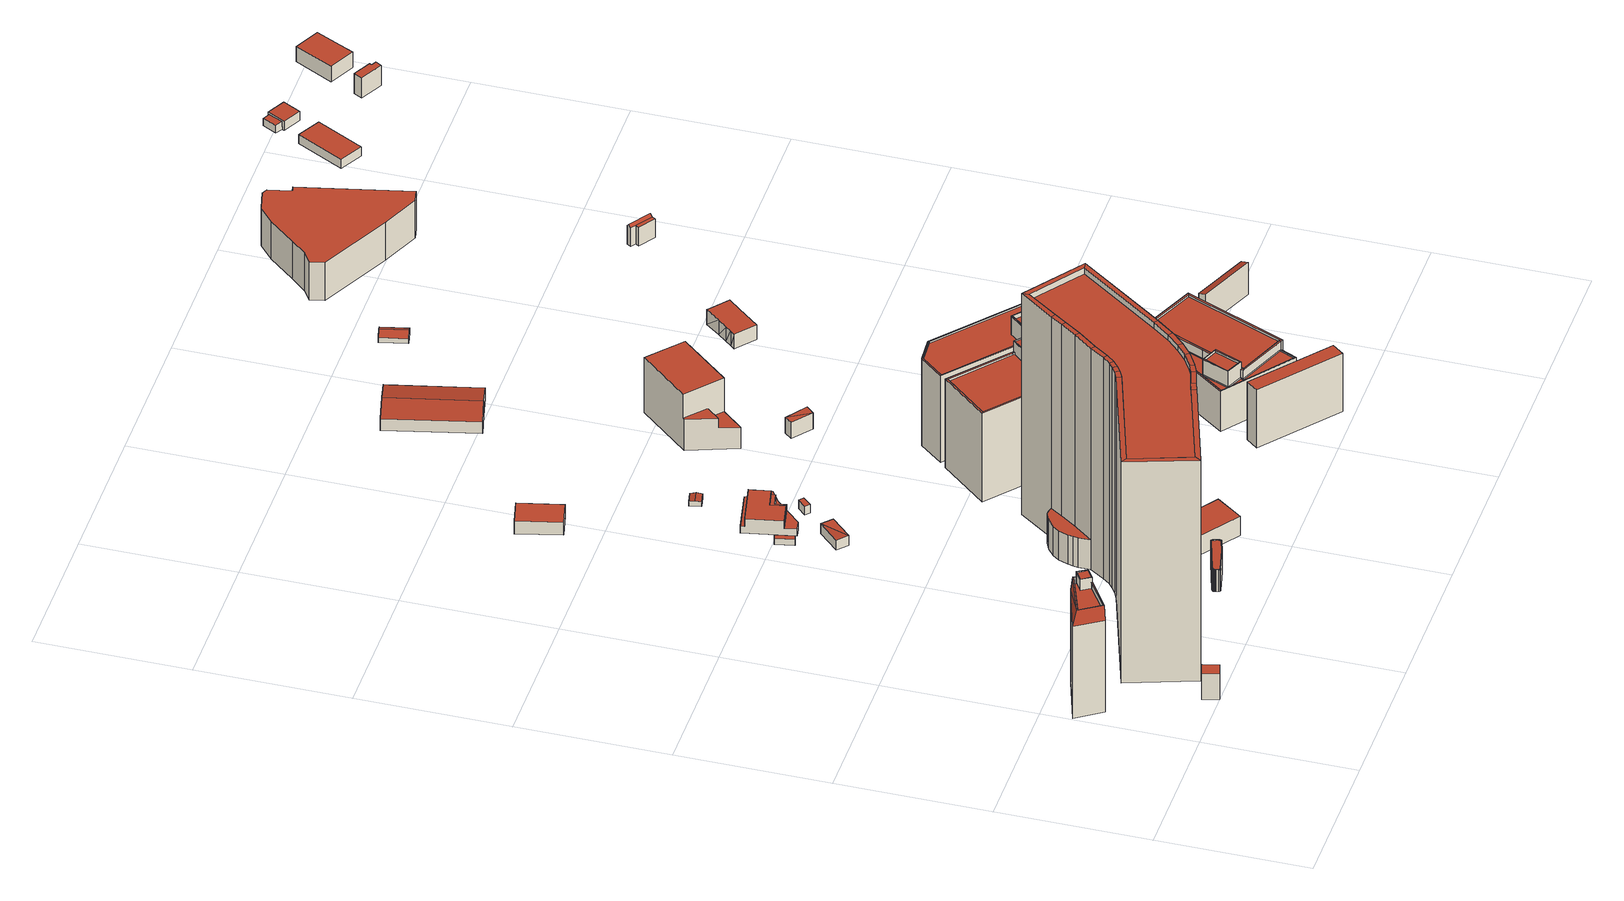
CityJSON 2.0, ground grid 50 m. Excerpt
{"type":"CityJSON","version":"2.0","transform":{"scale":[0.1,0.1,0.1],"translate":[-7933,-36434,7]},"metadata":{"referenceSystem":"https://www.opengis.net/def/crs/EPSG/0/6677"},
"CityObjects":{
"building1":{"type":"Building","attributes":{"class":3002,"usage":401,"measuredHeight":36.9,"storeysAboveGround":9,"storeysBelowGround":1,"prefecture":13,"city":13101,"footprintArea":134.93,"fireproofType":1001,"coverageRatio":80,"floorAreaRatio":700,"surveyYear":2021,"urbanPlanType":21,"areaClassificationType":22,"landUseType":212,"districts":"10","detailedUsage":"1210","floodRisk_description":10,"floodRisk_rank":1,"floodRisk_depth":0.03,"floodRisk_adminType":2,"floodRisk_scale":2,"meshCode":"53394509"},"geometry":[{"type":"Solid","lod":"2","boundaries":[[[[0,1,2,3]],[[4,5,6,7]],[[8,9,10,11]],[[12,13,14]],[[15,16,9,8]],[[13,12,17,18]],[[19,7,12,20]],[[21,22,23,24]],[[25,26,16,15]],[[5,4,27]],[[11,10,26,25]],[[7,6,17,12]],[[13,18,28,29]],[[14,20,12]],[[30,31,32,33,34,35,36,37]],[[38,29,28]],[[18,35,34,28]],[[2,14,13,29,11,25,3]],[[2,1,20,14]],[[32,8,11,29,38,33]],[[27,31,30,5]],[[26,24,23,16]],[[28,34,33,38]],[[6,37,36,17]],[[4,7,19,0,3,25,15]],[[27,4,15,8,32,31]],[[10,21,24,26]],[[17,36,35,18]],[[9,22,21,10]],[[16,23,22,9]],[[5,30,37,6]],[[1,0,19,20]]]],"semantics":{"surfaces":[{"type":"GroundSurface"},{"type":"RoofSurface"},{"type":"WallSurface"}],"values":[[0,1,1,1,1,1,1,1,1,1,1,1,1,1,1,1,2,2,2,2,2,2,2,2,2,2,2,2,2,2,2,2]]}}]},
"building2":{"type":"Building","attributes":{"class":3001,"usage":401,"measuredHeight":10.3,"storeysAboveGround":9999,"storeysBelowGround":0,"prefecture":13,"city":13101,"footprintArea":25.77,"fireproofType":1011,"coverageRatio":80,"floorAreaRatio":700,"surveyYear":2021,"urbanPlanType":21,"areaClassificationType":22,"landUseType":212,"districts":"10","detailedUsage":"1210","meshCode":"53394509"},"geometry":[{"type":"Solid","lod":"2","boundaries":[[[[39,40,41,42]],[[43,44,45,46]],[[40,39,44,43]],[[39,42,45,44]],[[41,40,43,46]],[[42,41,46,45]]]],"semantics":{"surfaces":[{"type":"GroundSurface"},{"type":"RoofSurface"},{"type":"WallSurface"}],"values":[[0,1,2,2,2,2]]}}]},
"building3":{"type":"Building","attributes":{"class":9999,"usage":461,"measuredHeight":8.4,"storeysAboveGround":9999,"storeysBelowGround":9999,"prefecture":13,"city":13101,"footprintArea":-9999,"fireproofType":1011,"coverageRatio":80,"floorAreaRatio":700,"surveyYear":1,"urbanPlanType":21,"areaClassificationType":22,"landUseType":212,"districts":"10","detailedUsage":"0","meshCode":"53394509"},"geometry":[{"type":"Solid","lod":"2","boundaries":[[[[47,48,49,50,51,52,53,54,55,56,57,58,59,60,61,62,63,64,65,66,67,68,69,70,71,72,73,74,75,76,77,78,79,80,81,82,83,84,85,86,87,88,89,90,91,92]],[[93,94,95,96]],[[97,98,99,100]],[[101,102,103,104]],[[105,106,107,108]],[[93,96,109,110]],[[111,112,113,114]],[[115,105,108,116]],[[117,118,119,120]],[[121,122,123,124]],[[125,126,127,128]],[[121,114,113,122]],[[129,130,131]],[[132,133,130]],[[134,135,119,118]],[[136,100,99,137]],[[125,128,138]],[[129,132,130]],[[139,140,141,142]],[[142,141,95,94]],[[136,137,140,139]],[[143,144,145,146]],[[97,147,98]],[[148,149,150]],[[151,152,153,154]],[[155,156,157,102]],[[158,159,160]],[[161,162,135,134]],[[163,151,154]],[[164,165,166]],[[144,110,109,145]],[[167,168,158,160]],[[115,116,169,170]],[[171,143,146,172]],[[173,174,157,156]],[[163,154,133,132]],[[106,124,123,107]],[[150,149,162,161]],[[175,176,112,111]],[[173,177,178,174]],[[117,120,165,164]],[[155,102,101]],[[164,166,179,180]],[[126,181,182,127]],[[160,159,149,148]],[[177,171,172,178]],[[104,103,168,167]],[[152,138,128,153]],[[183,184,185,186,187,188,189,190,191,192,193,194,195,196,197,198,199,200,201,202,203,204,205,206,207,208,209,210,211,212,213,214,215,216,217,218,219,220,221,222,223,224,225,226]],[[147,129,131,98]],[[181,170,169,182]],[[180,179,176,175]],[[176,214,213,112]],[[51,50,155,101]],[[159,223,222,149]],[[135,220,219,119]],[[130,199,198,131]],[[95,192,191,96]],[[141,193,192,95]],[[69,68,106,105]],[[67,66,121,124]],[[96,191,190,109]],[[53,52,104,167]],[[83,82,97,100]],[[109,190,189,145]],[[149,222,221,162]],[[78,77,151,163]],[[73,72,181,126]],[[137,195,194,140]],[[71,70,115,170]],[[174,185,184,157]],[[146,188,187,172]],[[108,208,207,116]],[[77,76,152,151]],[[179,215,214,176]],[[66,65,114,121]],[[122,211,210,123]],[[72,71,170,181]],[[123,210,209,107]],[[140,194,193,141]],[[63,62,180,175]],[[116,207,206,169]],[[81,80,129,147]],[[107,209,208,108]],[[79,78,163,132]],[[120,218,217,165]],[[62,61,164,180]],[[80,79,132,129]],[[57,56,150,161]],[[58,57,161,134]],[[99,196,195,137]],[[182,205,204,127]],[[153,202,201,154]],[[54,53,167,160]],[[84,83,100,136]],[[82,81,147,97]],[[127,204,203,128]],[[166,216,215,179]],[[168,225,224,158]],[[76,75,138,152]],[[87,86,142,94]],[[103,226,225,168]],[[60,59,118,117]],[[154,201,200,133]],[[169,206,205,182]],[[131,198,197,98]],[[178,186,185,174]],[[75,74,125,138]],[[92,91,143,171]],[[119,219,218,120]],[[47,92,171,177]],[[98,197,196,99]],[[74,73,126,125]],[[49,48,173,156]],[[85,84,136,139]],[[128,203,202,153]],[[52,51,101,104]],[[56,55,148,150]],[[59,58,134,118]],[[50,49,156,155]],[[145,189,188,146]],[[70,69,105,115]],[[112,213,212,113]],[[165,217,216,166]],[[172,187,186,178]],[[90,89,110,144]],[[86,85,139,142]],[[68,67,124,106]],[[89,88,93,110]],[[55,54,160,148]],[[88,87,94,93]],[[61,60,117,164]],[[91,90,144,143]],[[158,224,223,159]],[[162,221,220,135]],[[133,200,199,130]],[[64,63,175,111]],[[48,47,177,173]],[[102,183,226,103]],[[65,64,111,114]],[[113,212,211,122]],[[157,184,183,102]]]],"semantics":{"surfaces":[{"type":"GroundSurface"},{"type":"RoofSurface"},{"type":"WallSurface"}],"values":[[0,1,1,1,1,1,1,1,1,1,1,1,1,1,1,1,1,1,1,1,1,1,1,1,1,1,1,1,1,1,1,1,1,1,1,1,1,1,1,1,1,1,1,1,1,1,1,1,1,1,1,1,2,2,2,2,2,2,2,2,2,2,2,2,2,2,2,2,2,2,2,2,2,2,2,2,2,2,2,2,2,2,2,2,2,2,2,2,2,2,2,2,2,2,2,2,2,2,2,2,2,2,2,2,2,2,2,2,2,2,2,2,2,2,2,2,2,2,2,2,2,2,2,2,2,2,2,2,2,2,2,2,2,2,2,2,2,2,2,2,2,2]]}}]},
"building4":{"type":"Building","attributes":{"class":3002,"usage":401,"measuredHeight":88.6,"storeysAboveGround":20,"storeysBelowGround":1,"prefecture":13,"city":13101,"footprintArea":2448.13,"fireproofType":1001,"coverageRatio":80,"floorAreaRatio":700,"surveyYear":2021,"urbanPlanType":21,"areaClassificationType":22,"landUseType":212,"districts":"10","detailedUsage":"1210","floodRisk_description":10,"floodRisk_rank":1,"floodRisk_depth":0.22,"floodRisk_adminType":2,"floodRisk_scale":2,"meshCode":"53394509","name":"東日本高速道路株式会社(本社)"},"geometry":[{"type":"Solid","lod":"2","boundaries":[[[[227,228,229,230,231,232,233,234,235,236,237,238,239,240,241,242,243,244,245,246,247,248,249,250,251,252,253,254,255,256,257]],[[258,259,260,261,262,263,264,265,266,267,268,269]],[[270,271,272,273,274,275,276,277,278,279,280,281,282,283,284,285,286,287,288,289,290]],[[291,292,293,294]],[[295,296,297,298]],[[299,300,301,302]],[[303,304,297,296]],[[305,306,292,291]],[[307,308,301,300]],[[309,310,306,305]],[[311,312,313,314]],[[315,316,317]],[[314,313,318,319]],[[320,321,308,307]],[[309,295,298,310]],[[311,294,293,312]],[[320,319,318,321]],[[322,323,324]],[[325,326,327,315,317]],[[328,329,330,331]],[[332,333,334,335]],[[336,337,338]],[[339,340,332]],[[327,326,341,342]],[[340,343,333,332]],[[344,345,346,347,348]],[[349,350,329,328]],[[351,352,350,349]],[[299,302,352,351]],[[340,331,330,343]],[[342,341,353,354]],[[335,334,304,303]],[[336,340,339]],[[354,353,355,356]],[[336,331,340]],[[322,324,339]],[[317,316,356,355,325]],[[232,231,337,336]],[[353,345,344,355]],[[330,273,272,343]],[[329,274,273,330]],[[257,256,259,349,328]],[[237,236,322,357,358,359]],[[251,250,265,264]],[[322,332,357]],[[248,247,268,267]],[[298,288,287,310]],[[318,281,280,321]],[[336,338,315,331]],[[252,251,264,263]],[[331,327,342,227,257,328]],[[233,232,336,339]],[[308,279,278,301]],[[358,335,303]],[[335,358,357]],[[341,346,345,353]],[[337,231,230,338]],[[293,284,283,312]],[[326,347,346,341]],[[296,360,359]],[[292,285,284,293]],[[238,237,359,360,295,309]],[[356,316,338,230,229]],[[355,344,348,325]],[[304,290,289,297]],[[327,331,315]],[[300,299,269,268]],[[235,234,324,323]],[[240,239,305,291]],[[254,253,262,261]],[[322,339,332]],[[256,255,260,259]],[[325,348,347,326]],[[255,254,261,260]],[[338,316,315]],[[246,307,300,268,247]],[[269,299,351,258]],[[303,359,358]],[[321,280,279,308]],[[333,271,270,334]],[[306,286,285,292]],[[249,248,267,266]],[[357,332,335]],[[229,228,354,356]],[[312,283,282,313]],[[296,295,360]],[[359,303,296]],[[228,227,342,354]],[[236,235,323,322]],[[244,243,314,319]],[[302,277,276,352]],[[297,289,288,298]],[[253,252,263,262]],[[313,282,281,318]],[[350,275,274,329]],[[352,276,275,350]],[[234,233,339,324]],[[242,241,294,311]],[[246,245,320,307]],[[343,272,271,333]],[[245,244,319,320]],[[334,270,290,304]],[[241,240,291,294]],[[239,238,309,305]],[[258,351,349,259]],[[250,249,266,265]],[[243,242,311,314]],[[310,287,286,306]],[[301,278,277,302]]]],"semantics":{"surfaces":[{"type":"GroundSurface"},{"type":"RoofSurface"},{"type":"WallSurface"}],"values":[[0,1,1,1,1,1,1,1,1,1,1,1,1,1,1,1,1,1,1,1,1,1,1,1,1,1,1,1,1,1,1,1,1,1,1,1,1,2,2,2,2,2,2,2,2,2,2,2,2,2,2,2,2,2,2,2,2,2,2,2,2,2,2,2,2,2,2,2,2,2,2,2,2,2,2,2,2,2,2,2,2,2,2,2,2,2,2,2,2,2,2,2,2,2,2,2,2,2,2,2,2,2,2,2,2,2,2,2,2]]}}]},
"building5":{"type":"Building","attributes":{"class":9999,"usage":461,"measuredHeight":-9999,"storeysAboveGround":9999,"storeysBelowGround":9999,"prefecture":13,"city":13101,"footprintArea":-9999,"fireproofType":1011,"coverageRatio":80,"floorAreaRatio":500,"surveyYear":1,"urbanPlanType":21,"areaClassificationType":22,"landUseType":224,"districts":"10","detailedUsage":"0","floodRisk_description":10,"floodRisk_rank":1,"floodRisk_depth":0.26,"floodRisk_adminType":2,"floodRisk_scale":2,"meshCode":"53394509"},"geometry":[{"type":"Solid","lod":"2","boundaries":[[[[361,362,363,364]],[[365,366,367,368]],[[362,361,366,365]],[[361,364,367,366]],[[363,362,365,368]],[[364,363,368,367]]]],"semantics":{"surfaces":[{"type":"GroundSurface"},{"type":"RoofSurface"},{"type":"WallSurface"}],"values":[[0,1,2,2,2,2]]}}]},
"building6":{"type":"Building","attributes":{"class":3003,"usage":461,"measuredHeight":7.4,"storeysAboveGround":9999,"storeysBelowGround":9999,"prefecture":13,"city":13101,"footprintArea":-9999,"fireproofType":1011,"coverageRatio":80,"floorAreaRatio":700,"surveyYear":1,"urbanPlanType":21,"areaClassificationType":22,"landUseType":212,"districts":"10","detailedUsage":"0","meshCode":"53394509"},"geometry":[{"type":"Solid","lod":"2","boundaries":[[[[369,370,371,372,373,374]],[[375,376,324,323,322,377]],[[374,373,324,376]],[[371,370,377,322]],[[370,369,375,377]],[[373,372,323,324]],[[372,371,322,323]],[[369,374,376,375]]]],"semantics":{"surfaces":[{"type":"GroundSurface"},{"type":"RoofSurface"},{"type":"WallSurface"}],"values":[[0,1,2,2,2,2,2,2]]}}]},
"building7":{"type":"Building","attributes":{"class":9999,"usage":461,"measuredHeight":3.9,"storeysAboveGround":9999,"storeysBelowGround":9999,"prefecture":13,"city":13101,"footprintArea":-9999,"fireproofType":1011,"coverageRatio":80,"floorAreaRatio":500,"surveyYear":1,"urbanPlanType":21,"areaClassificationType":22,"landUseType":215,"districts":"10","detailedUsage":"0","floodRisk_description":10,"floodRisk_rank":1,"floodRisk_depth":0.08,"floodRisk_adminType":2,"floodRisk_scale":2,"meshCode":"53394509"},"geometry":[{"type":"Solid","lod":"2","boundaries":[[[[378,379,380,381]],[[382,383,384]],[[384,385,382]],[[384,379,378,385]],[[385,378,381,382]],[[381,380,383,382]],[[380,379,384,383]]]],"semantics":{"surfaces":[{"type":"GroundSurface"},{"type":"RoofSurface"},{"type":"WallSurface"}],"values":[[0,1,1,2,2,2,2]]}}]},
"building8":{"type":"Building","attributes":{"class":3001,"usage":421,"measuredHeight":4.8,"storeysAboveGround":1,"storeysBelowGround":0,"prefecture":13,"city":13101,"footprintArea":131.81,"fireproofType":1001,"coverageRatio":80,"floorAreaRatio":500,"surveyYear":2021,"urbanPlanType":21,"areaClassificationType":22,"landUseType":214,"districts":"10","detailedUsage":"1110","meshCode":"53394509"},"geometry":[{"type":"Solid","lod":"2","boundaries":[[[[386,387,388,389]],[[390,391,392,393]],[[388,387,390,393]],[[386,389,392,391]],[[389,388,393,392]],[[387,386,391,390]]]],"semantics":{"surfaces":[{"type":"GroundSurface"},{"type":"RoofSurface"},{"type":"WallSurface"}],"values":[[0,1,2,2,2,2]]}}]},
"building9":{"type":"Building","attributes":{"class":9999,"usage":461,"measuredHeight":6.1,"storeysAboveGround":9999,"storeysBelowGround":9999,"prefecture":13,"city":13101,"footprintArea":-9999,"fireproofType":1011,"coverageRatio":80,"floorAreaRatio":500,"surveyYear":1,"urbanPlanType":21,"areaClassificationType":22,"landUseType":224,"districts":"10","detailedUsage":"0","floodRisk_description":10,"floodRisk_rank":1,"floodRisk_depth":0.26,"floodRisk_adminType":2,"floodRisk_scale":2,"meshCode":"53394509"},"geometry":[{"type":"Solid","lod":"2","boundaries":[[[[394,395,396,397,398,399,400,401]],[[402,403,404,405,406,407]],[[408,409,410,411]],[[412,413,414,415,416,417]],[[418,419,420,421,422,423,424,425,426,427,428,429]],[[420,399,398,421]],[[428,406,405,429]],[[414,413,403,402]],[[410,401,400,411]],[[427,407,406,428]],[[401,410,409,416,415,426,425,394]],[[419,418,403]],[[415,414,402,407,427,426]],[[408,417,416,409]],[[429,405,404,418]],[[413,412,403]],[[423,396,395,424]],[[421,398,397,422]],[[424,395,394,425]],[[400,399,420,419,412,417,408,411]],[[422,397,396,423]],[[412,419,403]],[[418,404,403]]]],"semantics":{"surfaces":[{"type":"GroundSurface"},{"type":"RoofSurface"},{"type":"WallSurface"}],"values":[[0,1,1,1,1,2,2,2,2,2,2,2,2,2,2,2,2,2,2,2,2,2,2]]}}]},
"building10":{"type":"Building","attributes":{"class":9999,"usage":461,"measuredHeight":-9999,"storeysAboveGround":9999,"storeysBelowGround":9999,"prefecture":13,"city":13101,"footprintArea":-9999,"fireproofType":1011,"coverageRatio":80,"floorAreaRatio":500,"surveyYear":1,"urbanPlanType":21,"areaClassificationType":22,"landUseType":215,"districts":"10","detailedUsage":"0","floodRisk_description":10,"floodRisk_rank":1,"floodRisk_depth":0.26,"floodRisk_adminType":2,"floodRisk_scale":2,"meshCode":"53394509"},"geometry":[{"type":"Solid","lod":"2","boundaries":[[[[430,431,432,433]],[[434,435,436,437]],[[431,430,435,434]],[[432,431,434,437]],[[430,433,436,435]],[[433,432,437,436]]]],"semantics":{"surfaces":[{"type":"GroundSurface"},{"type":"RoofSurface"},{"type":"WallSurface"}],"values":[[0,1,2,2,2,2]]}}]},
"building11":{"type":"Building","attributes":{"class":9999,"usage":461,"measuredHeight":-9999,"storeysAboveGround":9999,"storeysBelowGround":9999,"prefecture":13,"city":13101,"footprintArea":-9999,"fireproofType":1011,"coverageRatio":80,"floorAreaRatio":500,"surveyYear":1,"urbanPlanType":21,"areaClassificationType":22,"landUseType":224,"districts":"10","detailedUsage":"0","floodRisk_description":10,"floodRisk_rank":1,"floodRisk_depth":0.05,"floodRisk_adminType":2,"floodRisk_scale":2,"meshCode":"53394509"},"geometry":[{"type":"Solid","lod":"2","boundaries":[[[[438,439,440,441]],[[442,443,444,445]],[[444,446,447,445]],[[440,442,445,447,441]],[[438,446,444,443,439]],[[442,440,439,443]],[[446,438,441,447]]]],"semantics":{"surfaces":[{"type":"GroundSurface"},{"type":"RoofSurface"},{"type":"WallSurface"}],"values":[[0,1,1,2,2,2,2]]}}]},
"building12":{"type":"Building","attributes":{"class":3002,"usage":401,"measuredHeight":32.6,"storeysAboveGround":8,"storeysBelowGround":1,"prefecture":13,"city":13101,"footprintArea":750.63,"fireproofType":1001,"coverageRatio":80,"floorAreaRatio":700,"surveyYear":2021,"urbanPlanType":21,"areaClassificationType":22,"landUseType":212,"districts":"10","detailedUsage":"1210","floodRisk_description":10,"floodRisk_rank":1,"floodRisk_depth":0.01,"floodRisk_adminType":2,"floodRisk_scale":2,"meshCode":"53394509"},"geometry":[{"type":"Solid","lod":"2","boundaries":[[[[448,449,450,451]],[[452,453,454,455]],[[456,457,458,459]],[[460,461,462]],[[463,464,465,466]],[[467,468,469]],[[470,471,453,452]],[[472,473,457,456]],[[461,460,474,475]],[[459,458,469,468]],[[455,454,476,477]],[[475,474,473,472]],[[478,479,480,481,482,483,484,485,486,487,488,489]],[[470,466,465,471]],[[490,491,492,493,494,495]],[[477,476,464,463]],[[464,495,494,465]],[[480,479,470,452]],[[448,451,472,456]],[[462,489,488,460]],[[452,455,481,480]],[[471,493,492,453]],[[451,450,475,472]],[[460,488,487,474]],[[481,455,477,468,467,482]],[[454,491,490,476]],[[465,494,493,471]],[[453,492,491,454]],[[468,477,463,461,475,450,449,459]],[[449,448,456,459]],[[458,484,483,469]],[[476,490,495,464]],[[474,487,486,473]],[[463,466,478,489,462,461]],[[469,483,482,467]],[[473,486,485,457]],[[457,485,484,458]],[[466,470,479,478]]]],"semantics":{"surfaces":[{"type":"GroundSurface"},{"type":"RoofSurface"},{"type":"WallSurface"}],"values":[[0,1,1,1,1,1,1,1,1,1,1,1,1,1,1,1,2,2,2,2,2,2,2,2,2,2,2,2,2,2,2,2,2,2,2,2,2,2]]}}]},
"building13":{"type":"Building","attributes":{"class":3001,"usage":421,"measuredHeight":5.7,"storeysAboveGround":1,"storeysBelowGround":0,"prefecture":13,"city":13101,"footprintArea":535.1,"fireproofType":1002,"coverageRatio":80,"floorAreaRatio":500,"surveyYear":2021,"urbanPlanType":21,"areaClassificationType":22,"landUseType":214,"districts":"10","detailedUsage":"1110","landslideRisk_description":1,"landslideRisk_areaType":1,"meshCode":"53394509"},"geometry":[{"type":"Solid","lod":"2","boundaries":[[[[496,497,498,499,500,501,502,503,504,505]],[[506,507,508,509]],[[510,511,512,513]],[[512,514,515,513]],[[510,513,496,505]],[[515,497,496,513]],[[509,501,500,516,511,510,505,504,506]],[[504,503,507,506]],[[512,511,516,500,499]],[[502,501,509,508]],[[514,512,499,498]],[[514,498,497,515]],[[503,502,508,507]]]],"semantics":{"surfaces":[{"type":"GroundSurface"},{"type":"RoofSurface"},{"type":"WallSurface"}],"values":[[0,1,1,1,2,2,2,2,2,2,2,2,2]]}}]},
"building14":{"type":"Building","attributes":{"class":9999,"usage":461,"measuredHeight":6.4,"storeysAboveGround":9999,"storeysBelowGround":9999,"prefecture":13,"city":13101,"footprintArea":-9999,"fireproofType":1011,"coverageRatio":80,"floorAreaRatio":500,"surveyYear":1,"urbanPlanType":21,"areaClassificationType":22,"landUseType":215,"districts":"10","detailedUsage":"0","floodRisk_description":10,"floodRisk_rank":1,"floodRisk_depth":0.08,"floodRisk_adminType":2,"floodRisk_scale":2,"meshCode":"53394509"},"geometry":[{"type":"Solid","lod":"2","boundaries":[[[[517,518,519,520]],[[521,522,523]],[[523,524,521]],[[518,517,524,523]],[[519,518,523,522]],[[520,519,522,521]],[[517,520,521,524]]]],"semantics":{"surfaces":[{"type":"GroundSurface"},{"type":"RoofSurface"},{"type":"WallSurface"}],"values":[[0,1,1,2,2,2,2]]}}]},
"building15":{"type":"Building","attributes":{"class":3002,"usage":452,"measuredHeight":20.8,"storeysAboveGround":4,"storeysBelowGround":0,"prefecture":13,"city":13101,"footprintArea":387.59,"fireproofType":1001,"coverageRatio":80,"floorAreaRatio":500,"surveyYear":2021,"urbanPlanType":21,"areaClassificationType":22,"landUseType":214,"districts":"10","detailedUsage":"1141","floodRisk_description":10,"floodRisk_rank":1,"floodRisk_depth":0.04,"floodRisk_adminType":2,"floodRisk_scale":2,"landslideRisk_description":1,"landslideRisk_areaType":1,"meshCode":"53394509"},"geometry":[{"type":"Solid","lod":"2","boundaries":[[[[525,526,527,528]],[[529,530,531,532]],[[533,534,535,536]],[[537,538,539,540]],[[528,535,534,532,531,525]],[[525,531,530,537,540,526]],[[537,530,529,533,536,538]],[[527,526,540,539]],[[539,538,536,535,528,527]],[[529,532,534,533]]]],"semantics":{"surfaces":[{"type":"GroundSurface"},{"type":"RoofSurface"},{"type":"WallSurface"}],"values":[[0,1,1,1,2,2,2,2,2,2]]}}]},
"building16":{"type":"Building","attributes":{"class":3002,"usage":401,"measuredHeight":32.7,"storeysAboveGround":8,"storeysBelowGround":2,"prefecture":13,"city":13101,"footprintArea":739.99,"fireproofType":1001,"coverageRatio":80,"floorAreaRatio":700,"surveyYear":2021,"urbanPlanType":21,"areaClassificationType":22,"landUseType":212,"districts":"10","detailedUsage":"1210","floodRisk_description":10,"floodRisk_rank":2,"floodRisk_depth":0.93,"floodRisk_adminType":2,"floodRisk_scale":2,"meshCode":"53394509"},"geometry":[{"type":"Solid","lod":"2","boundaries":[[[[541,542,543,544,545]],[[546,547,548]],[[549,550,551,552]],[[553,554,555,556]],[[557,558,559,560]],[[560,559,555,554]],[[561,562,563,564]],[[565,566,567]],[[553,556,566,565]],[[568,569,570,571,572,573,574,575,576,577,578]],[[579,580,581,582]],[[582,581,562,561]],[[548,547,583,584]],[[584,583,558,557]],[[564,563,580,579]],[[569,560,554,570]],[[549,582,561,550]],[[563,574,573,567,566,580]],[[552,579,582,549]],[[556,555,545,544]],[[572,565,567,573]],[[563,562,575,574]],[[578,584,557,568]],[[577,548,584,578]],[[568,557,560,569]],[[559,558,542,541]],[[547,581,580,566,556,544,543,583]],[[546,576,575,562,581,547]],[[571,553,565,572]],[[551,564,579,552]],[[576,546,548,577]],[[550,561,564,551]],[[555,559,541,545]],[[558,583,543,542]],[[570,554,553,571]]]],"semantics":{"surfaces":[{"type":"GroundSurface"},{"type":"RoofSurface"},{"type":"WallSurface"}],"values":[[0,1,1,1,1,1,1,1,1,1,1,1,1,1,1,2,2,2,2,2,2,2,2,2,2,2,2,2,2,2,2,2,2,2,2]]}}]},
"building17":{"type":"Building","attributes":{"class":3001,"usage":461,"measuredHeight":7.4,"storeysAboveGround":9999,"storeysBelowGround":9999,"prefecture":13,"city":13101,"footprintArea":-9999,"fireproofType":1011,"coverageRatio":80,"floorAreaRatio":700,"surveyYear":1,"urbanPlanType":21,"areaClassificationType":22,"landUseType":212,"districts":"10","detailedUsage":"0","meshCode":"53394509"},"geometry":[{"type":"Solid","lod":"2","boundaries":[[[[585,586,587,588]],[[589,590,591,592]],[[586,585,590,589]],[[588,587,592,591]],[[587,586,589,592]],[[585,588,591,590]]]],"semantics":{"surfaces":[{"type":"GroundSurface"},{"type":"RoofSurface"},{"type":"WallSurface"}],"values":[[0,1,2,2,2,2]]}}]},
"building18":{"type":"Building","attributes":{"class":3001,"usage":461,"measuredHeight":21.8,"storeysAboveGround":9999,"storeysBelowGround":9999,"prefecture":13,"city":13101,"footprintArea":-9999,"fireproofType":1011,"coverageRatio":80,"floorAreaRatio":700,"surveyYear":1,"urbanPlanType":21,"areaClassificationType":22,"landUseType":212,"districts":"10","detailedUsage":"0","floodRisk_description":10,"floodRisk_rank":1,"floodRisk_depth":0.02,"floodRisk_adminType":2,"floodRisk_scale":2,"meshCode":"53394509"},"geometry":[{"type":"Solid","lod":"2","boundaries":[[[[593,594,595,596]],[[597,598,599,600]],[[595,594,597,600]],[[593,596,599,598]],[[594,593,598,597]],[[596,595,600,599]]]],"semantics":{"surfaces":[{"type":"GroundSurface"},{"type":"RoofSurface"},{"type":"WallSurface"}],"values":[[0,1,2,2,2,2]]}}]},
"building19":{"type":"Building","attributes":{"class":3001,"usage":402,"measuredHeight":17.8,"storeysAboveGround":2,"storeysBelowGround":1,"prefecture":13,"city":13101,"footprintArea":1117.61,"fireproofType":1001,"coverageRatio":80,"floorAreaRatio":700,"surveyYear":2021,"urbanPlanType":21,"areaClassificationType":22,"landUseType":212,"districts":"10","detailedUsage":"1221","floodRisk_description":10,"floodRisk_rank":1,"floodRisk_depth":0.02,"floodRisk_adminType":2,"floodRisk_scale":2,"meshCode":"53394509"},"geometry":[{"type":"Solid","lod":"2","boundaries":[[[[601,602,603,604,605,606,607,608]],[[609,610,611,612]],[[613,614,615,616]],[[617,618,619,620]],[[621,622,623,624]],[[625,626,609,612,627]],[[628,629,630,631]],[[632,633,634,635]],[[636,637,633,632]],[[621,624,630,629]],[[620,619,638,639]],[[640,641,637,636]],[[642,643,644,645,646,647,648,649]],[[650,651,652,653]],[[628,631,618,617]],[[653,652,622,621]],[[654,655,611,610,656]],[[657,658,625,627,659]],[[635,634,641,640]],[[639,638,651,650]],[[660,661,662,663,664,665,666,667,668,669,670]],[[643,620,639,644]],[[654,656,601,608]],[[622,652,634,633]],[[671,672,624,623]],[[645,650,653,646]],[[673,674,670,669]],[[616,636,632,613]],[[651,638,657,659,675]],[[676,673,669,668]],[[619,618,606,605]],[[649,628,617,642]],[[627,612,663,662]],[[658,657,604,603]],[[618,631,607,606]],[[603,602,626,625,658]],[[613,632,635,614]],[[672,671,667,666]],[[611,655,665,664]],[[647,621,629,648]],[[674,675,660,670]],[[641,634,652,674,673]],[[642,617,620,643]],[[646,653,621,647]],[[619,605,604,657,638]],[[659,627,662,661]],[[614,635,640,615]],[[644,639,650,645]],[[655,672,666,665]],[[675,674,652,651]],[[602,601,656,610,609,626]],[[631,630,654,608,607]],[[612,611,664,663]],[[615,640,636,616]],[[675,659,661,660]],[[648,629,628,649]],[[671,676,668,667]],[[637,676,671,623,622,633]],[[630,624,672,655,654]],[[673,676,637,641]]]],"semantics":{"surfaces":[{"type":"GroundSurface"},{"type":"RoofSurface"},{"type":"WallSurface"}],"values":[[0,1,1,1,1,1,1,1,1,1,1,1,1,1,1,1,1,1,1,1,1,2,2,2,2,2,2,2,2,2,2,2,2,2,2,2,2,2,2,2,2,2,2,2,2,2,2,2,2,2,2,2,2,2,2,2,2,2,2,2]]}}]},
"building20":{"type":"Building","attributes":{"class":9999,"usage":461,"measuredHeight":3.3,"storeysAboveGround":9999,"storeysBelowGround":9999,"prefecture":13,"city":13101,"footprintArea":-9999,"fireproofType":1011,"coverageRatio":80,"floorAreaRatio":500,"surveyYear":1,"urbanPlanType":21,"areaClassificationType":22,"landUseType":224,"districts":"10","detailedUsage":"0","meshCode":"53394509"},"geometry":[{"type":"Solid","lod":"2","boundaries":[[[[677,678,679,680]],[[681,682,683,684]],[[683,685,686,684]],[[683,682,678,677,685]],[[681,679,678,682]],[[685,677,680,686]],[[684,686,680,679,681]]]],"semantics":{"surfaces":[{"type":"GroundSurface"},{"type":"RoofSurface"},{"type":"WallSurface"}],"values":[[0,1,1,2,2,2,2]]}}]},
"building21":{"type":"Building","attributes":{"class":3003,"usage":454,"measuredHeight":6.6,"storeysAboveGround":1,"storeysBelowGround":0,"prefecture":13,"city":13101,"footprintArea":120.38,"fireproofType":1001,"coverageRatio":80,"floorAreaRatio":500,"surveyYear":2021,"urbanPlanType":21,"areaClassificationType":22,"landUseType":215,"districts":"10","detailedUsage":"5100","floodRisk_description":10,"floodRisk_rank":1,"floodRisk_depth":0.05,"floodRisk_adminType":2,"floodRisk_scale":2,"meshCode":"53394509"},"geometry":[{"type":"Solid","lod":"2","boundaries":[[[[687,688,689,690,691,692,693,694,695,696]],[[697,698,699,700,701,702,703,704,705,706]],[[689,701,690]],[[701,700,690]],[[699,692,691]],[[700,699,691]],[[689,702,701]],[[693,692,698,697,706,694]],[[700,691,690]],[[689,688,702]],[[695,694,706,705,704,696]],[[699,698,692]],[[687,696,704,703,702,688]]]],"semantics":{"surfaces":[{"type":"GroundSurface"},{"type":"RoofSurface"},{"type":"WallSurface"}],"values":[[0,1,2,2,2,2,2,2,2,2,2,2,2]]}}]},
"building22":{"type":"Building","attributes":{"class":3003,"usage":461,"measuredHeight":11.6,"storeysAboveGround":9999,"storeysBelowGround":9999,"prefecture":13,"city":13101,"footprintArea":-9999,"fireproofType":1011,"coverageRatio":80,"floorAreaRatio":700,"surveyYear":1,"urbanPlanType":21,"areaClassificationType":22,"landUseType":214,"districts":"10","detailedUsage":"0","meshCode":"53394509"},"geometry":[{"type":"Solid","lod":"2","boundaries":[[[[707,708,709,710]],[[711,712,713,714]],[[709,708,711,714]],[[710,709,714,713]],[[708,707,712,711]],[[712,707,710,713]]]],"semantics":{"surfaces":[{"type":"GroundSurface"},{"type":"RoofSurface"},{"type":"WallSurface"}],"values":[[0,1,2,2,2,2]]}}]},
"building23":{"type":"Building","attributes":{"class":3002,"usage":454,"measuredHeight":15,"storeysAboveGround":3,"storeysBelowGround":0,"prefecture":13,"city":13101,"footprintArea":1203.53,"fireproofType":1001,"coverageRatio":80,"floorAreaRatio":500,"surveyYear":2021,"urbanPlanType":21,"areaClassificationType":22,"landUseType":215,"districts":"10","detailedUsage":"5100","floodRisk_description":10,"floodRisk_rank":1,"floodRisk_depth":0.05,"floodRisk_adminType":2,"floodRisk_scale":2,"meshCode":"53394509"},"geometry":[{"type":"Solid","lod":"2","boundaries":[[[[715,716,717,718,719,720,721,722,723,724,725,726,727]],[[728,729,730,731,732,733,734,735,736,737,738,739,740]],[[717,716,729,728]],[[723,722,736,735]],[[718,717,728,740]],[[721,720,738,737]],[[725,724,734,733]],[[715,727,731,730]],[[719,718,740,739]],[[724,723,735,734]],[[726,725,733,732]],[[720,719,739,738]],[[727,726,732,731]],[[722,721,737,736]],[[716,715,730,729]]]],"semantics":{"surfaces":[{"type":"GroundSurface"},{"type":"RoofSurface"},{"type":"WallSurface"}],"values":[[0,1,2,2,2,2,2,2,2,2,2,2,2,2,2]]}}]},
"building24":{"type":"Building","attributes":{"class":9999,"usage":461,"measuredHeight":7.8,"storeysAboveGround":9999,"storeysBelowGround":9999,"prefecture":13,"city":13101,"footprintArea":-9999,"fireproofType":1011,"coverageRatio":80,"floorAreaRatio":500,"surveyYear":1,"urbanPlanType":21,"areaClassificationType":22,"landUseType":215,"districts":"10","detailedUsage":"0","floodRisk_description":10,"floodRisk_rank":1,"floodRisk_depth":0.03,"floodRisk_adminType":2,"floodRisk_scale":2,"meshCode":"53394509"},"geometry":[{"type":"Solid","lod":"2","boundaries":[[[[741,742,743,744,745,746]],[[747,748,749,750]],[[751,752,747,750,753]],[[753,754,755,751]],[[743,742,748,747]],[[754,746,745,755]],[[742,741,749,748]],[[747,752,744,743]],[[754,753,750,749,741,746]],[[752,751,755,745,744]]]],"semantics":{"surfaces":[{"type":"GroundSurface"},{"type":"RoofSurface"},{"type":"WallSurface"}],"values":[[0,1,1,1,2,2,2,2,2,2]]}}]},
"building25":{"type":"Building","attributes":{"class":9999,"usage":461,"measuredHeight":6.2,"storeysAboveGround":9999,"storeysBelowGround":9999,"prefecture":13,"city":13101,"footprintArea":-9999,"fireproofType":1011,"coverageRatio":80,"floorAreaRatio":500,"surveyYear":1,"urbanPlanType":21,"areaClassificationType":22,"landUseType":217,"districts":"10","detailedUsage":"0","floodRisk_description":10,"floodRisk_rank":1,"floodRisk_depth":0.02,"floodRisk_adminType":2,"floodRisk_scale":2,"meshCode":"53394509"},"geometry":[{"type":"Solid","lod":"2","boundaries":[[[[756,757,758,759]],[[760,761,762,763]],[[758,757,760,763]],[[757,756,761,760]],[[756,759,762,761]],[[759,758,763,762]]]],"semantics":{"surfaces":[{"type":"GroundSurface"},{"type":"RoofSurface"},{"type":"WallSurface"}],"values":[[0,1,2,2,2,2]]}}]},
"building26":{"type":"Building","attributes":{"class":3001,"usage":454,"measuredHeight":3.4,"storeysAboveGround":1,"storeysBelowGround":0,"prefecture":13,"city":13101,"footprintArea":46.3,"fireproofType":1001,"coverageRatio":80,"floorAreaRatio":500,"surveyYear":2021,"urbanPlanType":21,"areaClassificationType":22,"landUseType":217,"districts":"10","detailedUsage":"3002","meshCode":"53394509"},"geometry":[{"type":"Solid","lod":"2","boundaries":[[[[764,765,766,767,768,769,770,771]],[[772,773,774,775]],[[776,777,778,779]],[[771,770,777,776,767,766,772,775]],[[770,769,778,777]],[[768,767,776,779]],[[769,768,779,778]],[[764,771,775,774]],[[772,766,765,773]],[[773,765,764,774]]]],"semantics":{"surfaces":[{"type":"GroundSurface"},{"type":"RoofSurface"},{"type":"WallSurface"}],"values":[[0,1,1,2,2,2,2,2,2,2]]}}]},
"building27":{"type":"Building","attributes":{"class":9999,"usage":461,"measuredHeight":7.6,"storeysAboveGround":9999,"storeysBelowGround":9999,"prefecture":13,"city":13101,"footprintArea":-9999,"fireproofType":1011,"coverageRatio":80,"floorAreaRatio":500,"surveyYear":1,"urbanPlanType":21,"areaClassificationType":22,"landUseType":215,"districts":"10","detailedUsage":"0","meshCode":"53394509"},"geometry":[{"type":"Solid","lod":"2","boundaries":[[[[780,781,782,783,784,785]],[[786,787,788,789,790,791]],[[783,782,788,787]],[[785,784,786,791]],[[781,780,790,789]],[[780,785,791,790]],[[784,783,787,786]],[[782,781,789,788]]]],"semantics":{"surfaces":[{"type":"GroundSurface"},{"type":"RoofSurface"},{"type":"WallSurface"}],"values":[[0,1,2,2,2,2,2,2]]}}]},
"building28":{"type":"Building","attributes":{"class":3003,"usage":454,"measuredHeight":6,"storeysAboveGround":1,"storeysBelowGround":0,"prefecture":13,"city":13101,"footprintArea":136.54,"fireproofType":1001,"coverageRatio":80,"floorAreaRatio":500,"surveyYear":2021,"urbanPlanType":21,"areaClassificationType":22,"landUseType":215,"districts":"10","detailedUsage":"5100","meshCode":"53394509"},"geometry":[{"type":"Solid","lod":"2","boundaries":[[[[792,793,794,795,796]],[[797,798,799,800,801]],[[792,796,800]],[[795,794,797,801]],[[794,793,798,797]],[[799,798,793]],[[792,800,799]],[[796,795,801,800]],[[792,799,793]]]],"semantics":{"surfaces":[{"type":"GroundSurface"},{"type":"RoofSurface"},{"type":"WallSurface"}],"values":[[0,1,2,2,2,2,2,2,2]]}}]}
},
"vertices":[
[61,312,8],[5,397,8],[174,453,8],[205,407,8],[171,384,404],[167,385,404],[72,322,404],[71,318,404],[150,416,422],[152,416,422],[183,436,422],[184,438,422],[24,390,404],[178,447,404],[174,453,356],[171,384,422],[171,386,422],[28,389,404],[177,444,404],[61,312,356],[5,397,356],[183,436,419],[152,416,419],[171,386,419],[203,407,419],[205,407,422],[203,407,422],[169,387,404],[180,439,404],[184,438,404],[167,385,380],[169,387,380],[150,416,380],[182,437,380],[180,439,380],[177,444,380],[28,389,380],[72,322,380],[182,437,404],
[264,14,5],[220,1,5],[205,52,5],[250,65,5],[220,1,101],[264,14,101],[250,65,101],[205,52,101],
[661,143,56],[660,144,56],[660,145,56],[661,146,56],[661,147,56],[661,148,56],[661,149,56],[662,150,56],[663,151,56],[663,152,56],[664,153,56],[665,153,56],[666,154,56],[667,155,56],[668,155,56],[791,194,56],[792,195,56],[795,195,56],[797,194,56],[799,193,56],[800,191,56],[801,189,56],[806,174,56],[806,173,56],[807,172,56],[807,171,56],[806,170,56],[806,169,56],[806,168,56],[806,167,56],[805,167,56],[805,166,56],[804,165,56],[803,164,56],[802,163,56],[801,163,56],[801,162,56],[800,162,56],[756,148,56],[671,128,56],[669,128,56],[667,129,56],[665,130,56],[664,132,56],[661,141,56],[661,142,56],[667,129,139],[669,128,139],[669,129,139],[667,130,139],[801,163,139],[801,164,139],[800,163,139],[801,162,139],[661,147,139],[662,146,139],[662,147,139],[661,148,139],[806,174,139],[801,189,139],[800,189,139],[805,174,139],[666,131,139],[665,130,139],[795,195,139],[795,194,139],[797,193,139],[797,194,139],[806,173,139],[805,173,139],[667,155,139],[666,154,139],[666,153,139],[667,153,139],[799,193,139],[798,192,139],[799,191,139],[800,191,139],[806,169,139],[806,170,139],[805,170,139],[805,169,139],[803,164,139],[803,165,139],[802,164,139],[804,165,139],[804,166,139],[665,153,139],[666,152,139],[800,162,139],[799,163,139],[806,168,139],[756,148,139],[756,149,139],[671,129,139],[671,128,139],[661,141,139],[664,132,139],[665,132,139],[662,141,139],[802,163,139],[663,151,139],[664,151,139],[663,152,139],[805,167,139],[806,167,139],[805,168,139],[804,167,139],[661,146,139],[660,145,139],[662,145,139],[663,149,139],[663,150,139],[662,150,139],[664,153,139],[665,152,139],[805,166,139],[668,155,139],[668,154,139],[669,154,139],[661,149,139],[662,148,139],[805,172,139],[807,172,139],[661,142,139],[662,142,139],[660,144,139],[662,144,139],[792,195,139],[793,193,139],[661,143,139],[662,143,139],[791,193,139],[791,194,139],[807,171,139],[805,171,139],[662,146,136],[662,145,136],[662,144,136],[662,143,136],[662,142,136],[662,141,136],[665,132,136],[666,131,136],[667,130,136],[669,129,136],[671,129,136],[756,149,136],[799,163,136],[800,163,136],[801,164,136],[802,164,136],[803,165,136],[804,166,136],[804,167,136],[805,168,136],[805,169,136],[805,170,136],[805,171,136],[805,172,136],[805,173,136],[805,174,136],[800,189,136],[799,191,136],[798,192,136],[797,193,136],[795,194,136],[793,193,136],[791,193,136],[669,154,136],[668,154,136],[667,153,136],[666,153,136],[666,152,136],[665,152,136],[664,151,136],[663,150,136],[663,149,136],[662,148,136],[662,147,136],
[998,761,14],[1024,797,14],[1152,687,14],[1134,662,14],[1167,639,14],[995,404,14],[941,332,14],[926,315,14],[899,291,14],[869,271,14],[783,238,14],[638,195,14],[609,185,14],[279,77,14],[205,304,14],[600,434,14],[625,446,14],[643,459,14],[662,474,14],[682,499,14],[714,546,14],[713,585,14],[716,602,14],[719,620,14],[731,651,14],[747,674,14],[775,696,14],[803,708,14],[816,707,14],[830,704,14],[915,821,14],[803,663,125],[830,704,125],[816,707,125],[803,708,125],[775,696,125],[747,674,125],[731,651,125],[719,620,125],[716,602,125],[713,585,125],[714,546,125],[765,610,125],[803,300,829],[844,342,829],[889,401,829],[1088,675,829],[918,798,829],[844,695,829],[816,654,829],[778,600,829],[727,536,829],[695,489,829],[673,463,829],[653,446,829],[633,432,829],[606,419,829],[225,294,829],[290,97,829],[604,201,829],[633,211,829],[690,227,829],[716,238,829],[764,268,829],[279,77,851],[290,97,851],[225,294,851],[205,304,851],[695,212,851],[723,224,851],[716,238,851],[690,227,851],[765,610,851],[714,546,851],[727,536,851],[778,600,851],[774,255,851],[764,268,851],[609,185,851],[604,201,851],[682,499,851],[695,489,851],[638,195,851],[633,211,851],[600,434,851],[606,419,851],[633,432,851],[625,446,851],[1133,663,154],[1134,662,154],[1134,665,154],[653,446,851],[643,459,851],[662,474,851],[673,463,851],[869,271,111],[899,291,111],[926,315,111],[1133,668,154],[1113,682,154],[1111,679,154],[915,821,851],[918,798,851],[1088,675,851],[1111,679,851],[857,332,851],[844,342,851],[803,300,851],[814,288,851],[995,404,111],[1167,639,111],[1134,662,111],[941,332,111],[902,391,851],[1003,762,154],[998,761,154],[889,401,851],[1146,686,122],[1024,792,122],[1003,762,122],[1113,682,122],[1133,668,122],[830,704,851],[844,695,851],[803,663,851],[816,654,851],[1024,792,154],[1024,797,154],[1146,686,154],[1152,687,154],[868,270,111],[838,259,111],[783,238,111],[724,220,111],
[547,1486,43],[561,1425,43],[544,1421,43],[530,1482,43],[561,1425,66],[547,1486,66],[530,1482,66],[544,1421,66],
[968,153,38],[826,254,38],[869,271,38],[899,291,38],[926,315,38],[1030,240,38],[968,153,111],[1030,240,111],[826,254,111],
[559,1296,41],[623,1363,41],[655,1333,41],[590,1266,41],[590,1266,79],[655,1333,79],[623,1363,79],[559,1296,77],
[411,2255,75],[445,2110,75],[359,2090,75],[324,2234,75],[445,2110,123],[411,2255,123],[324,2234,123],[359,2090,123],
[706,1600,40],[740,1607,40],[751,1550,40],[708,1521,40],[626,1434,40],[595,1428,40],[560,1596,40],[701,1625,40],[650,1531,90],[660,1482,90],[671,1484,90],[663,1519,90],[707,1528,90],[704,1542,90],[563,1584,66],[704,1613,66],[701,1625,66],[560,1596,66],[587,1467,94],[660,1482,94],[650,1531,94],[718,1545,94],[704,1613,94],[563,1584,94],[671,1484,66],[587,1467,66],[595,1428,66],[626,1434,66],[708,1521,66],[751,1550,66],[740,1607,66],[706,1600,66],[718,1545,66],[704,1542,66],[707,1528,66],[663,1519,66],
[723,1461,41],[736,1449,41],[711,1422,41],[697,1435,41],[736,1449,74],[723,1461,74],[697,1435,74],[711,1422,74],
[672,1787,49],[681,1749,49],[641,1740,49],[633,1778,49],[641,1740,66],[681,1749,66],[677,1768,70],[637,1759,70],[672,1787,66],[633,1778,66],
[911,942,38],[1042,1096,38],[1325,855,38],[1195,701,38],[1232,847,413],[1232,851,413],[1190,887,413],[1186,887,413],[911,942,373],[920,943,373],[1043,1087,373],[1042,1096,373],[1314,857,373],[1313,865,373],[1309,861,373],[1313,865,413],[1309,865,413],[1291,843,413],[1291,840,413],[1225,932,373],[1229,937,373],[1220,937,373],[1253,872,413],[1253,876,413],[1195,701,373],[1194,710,373],[1316,854,373],[1325,855,373],[1229,934,413],[1229,937,413],[1291,840,366],[1253,872,366],[1232,847,366],[1186,887,366],[1225,932,366],[1220,937,366],[1043,1087,366],[920,943,366],[1194,710,366],[1316,854,366],[1314,857,366],[1309,861,366],[1229,934,410],[1190,887,410],[1232,851,410],[1253,876,410],[1291,843,410],[1309,865,410],
[788,2463,129],[703,2443,129],[633,2742,129],[718,2762,129],[797,2780,129],[811,2722,129],[823,2724,129],[866,2536,129],[855,2533,129],[867,2482,129],[855,2533,152],[866,2536,152],[823,2724,152],[811,2722,152],[867,2482,172],[797,2780,172],[718,2762,185],[788,2463,185],[633,2742,172],[703,2443,172],[797,2780,152],
[1131,1553,40],[1112,1529,40],[1049,1579,40],[1068,1603,40],[1068,1603,99],[1049,1579,99],[1112,1529,99],[1131,1553,104],
[884,1865,55],[1029,2033,55],[1140,1937,55],[939,1705,55],[955,1812,173],[888,1870,173],[884,1865,173],[917,1768,173],[955,1812,136],[917,1768,136],[939,1705,136],[999,1774,136],[888,1870,263],[999,1774,263],[1140,1937,263],[1029,2033,263],
[1203,1197,45],[1516,930,45],[1412,807,45],[1053,1113,45],[1119,1191,45],[1367,850,374],[1365,847,374],[1369,848,374],[1364,851,425],[1398,891,425],[1312,964,425],[1278,924,425],[1058,1113,374],[1121,1187,374],[1119,1191,374],[1053,1113,374],[1511,930,374],[1516,930,374],[1203,1197,374],[1202,1193,374],[1398,891,440],[1402,892,440],[1312,968,440],[1312,964,440],[1274,929,374],[1274,924,374],[1276,927,374],[1511,930,369],[1202,1193,369],[1121,1187,369],[1058,1113,369],[1274,929,369],[1276,927,369],[1312,968,369],[1402,892,369],[1367,850,369],[1369,848,369],[1411,812,369],[1278,924,440],[1274,924,440],[1365,847,440],[1364,851,440],[1412,807,374],[1411,812,374],
[1456,451,4],[1412,484,4],[1442,526,4],[1487,493,4],[1412,484,104],[1456,451,104],[1487,493,104],[1442,526,104],
[1681,40,4],[1437,238,4],[1468,276,4],[1712,78,4],[1437,238,223],[1681,40,223],[1712,78,223],[1468,276,223],
[1708,192,4],[1484,363,4],[1687,639,4],[1698,631,4],[1707,654,4],[1882,580,4],[1740,244,4],[1731,247,4],[1487,362,156],[1704,195,156],[1705,197,156],[1488,363,156],[1566,328,206],[1601,414,206],[1550,435,206],[1515,350,206],[1873,577,187],[1882,580,187],[1707,654,187],[1711,646,187],[1572,318,187],[1568,324,187],[1565,325,187],[1562,316,187],[1685,637,156],[1484,363,156],[1688,635,156],[1736,252,187],[1733,253,187],[1731,247,187],[1740,244,187],[1566,328,214],[1568,324,214],[1606,415,214],[1601,414,214],[1515,350,214],[1511,348,214],[1698,631,187],[1704,629,187],[1550,435,214],[1548,439,214],[1873,577,180],[1711,646,180],[1704,629,180],[1631,460,180],[1611,413,180],[1572,318,180],[1733,253,180],[1736,252,180],[1631,460,187],[1625,463,187],[1606,415,187],[1611,413,187],[1731,247,156],[1728,249,156],[1708,192,156],[1698,631,156],[1687,639,156],[1697,628,156],[1625,463,152],[1697,628,152],[1688,635,152],[1488,363,152],[1705,197,152],[1728,249,152],[1562,316,152],[1565,325,152],[1511,348,152],[1548,439,152],[1606,415,152],[1565,325,156],[1562,316,156],[1548,439,156],[1606,415,156],[1625,463,156],[1511,348,156],
[1040,2866,133],[1092,2878,133],[1112,2788,133],[1060,2777,133],[1112,2788,151],[1092,2878,151],[1066,2872,164],[1086,2782,164],[1040,2866,151],[1060,2777,151],
[1379,1847,79],[1374,1851,79],[1387,1866,79],[1402,1884,79],[1428,1915,79],[1467,1964,79],[1475,1957,79],[1532,1911,79],[1498,1871,79],[1437,1799,79],[1475,1957,134],[1467,1964,134],[1428,1915,134],[1402,1884,134],[1387,1866,134],[1374,1851,134],[1379,1847,134],[1437,1799,134],[1498,1871,134],[1532,1911,134],
[1976,575,4],[2162,496,4],[2152,471,4],[1966,550,4],[2162,496,117],[1976,575,117],[1966,550,126],[2152,471,126],
[1542,3278,118],[1624,2917,118],[1581,2907,118],[1453,2962,118],[1213,3082,118],[1202,3128,118],[1240,3154,118],[1288,3206,118],[1362,3293,118],[1417,3341,118],[1487,3358,118],[1507,3350,118],[1523,3274,118],[1581,2907,261],[1624,2917,261],[1542,3278,261],[1523,3274,261],[1507,3350,261],[1487,3358,261],[1417,3341,261],[1362,3293,261],[1288,3206,261],[1240,3154,261],[1202,3128,261],[1213,3082,261],[1453,2962,261],
[1794,2219,110],[1740,2255,110],[1748,2267,110],[1731,2278,110],[1741,2292,110],[1811,2245,110],[1748,2267,180],[1740,2255,180],[1794,2219,180],[1801,2231,180],[1736,2285,188],[1731,2278,180],[1806,2238,188],[1811,2245,180],[1741,2292,180],
[1998,3329,124],[1916,3173,124],[1840,3213,124],[1922,3370,124],[1916,3173,158],[1998,3329,158],[1922,3370,158],[1840,3213,158],
[1951,3450,124],[1976,3497,124],[2000,3485,124],[2002,3489,124],[2062,3457,124],[2031,3398,124],[1971,3430,124],[1975,3437,124],[2000,3485,151],[1976,3497,151],[1951,3450,153],[1975,3437,153],[2002,3489,158],[1971,3430,158],[2031,3398,158],[2062,3457,158],
[2206,3279,122],[2265,3248,122],[2261,3241,122],[2278,3232,122],[2267,3212,122],[2192,3251,122],[2267,3212,198],[2278,3232,198],[2261,3241,198],[2265,3248,198],[2206,3279,198],[2192,3251,198],
[2349,3366,124],[2325,3318,124],[2239,3361,124],[2305,3488,124],[2389,3447,124],[2239,3361,182],[2325,3318,182],[2349,3366,182],[2389,3447,182],[2305,3488,182]
]}
